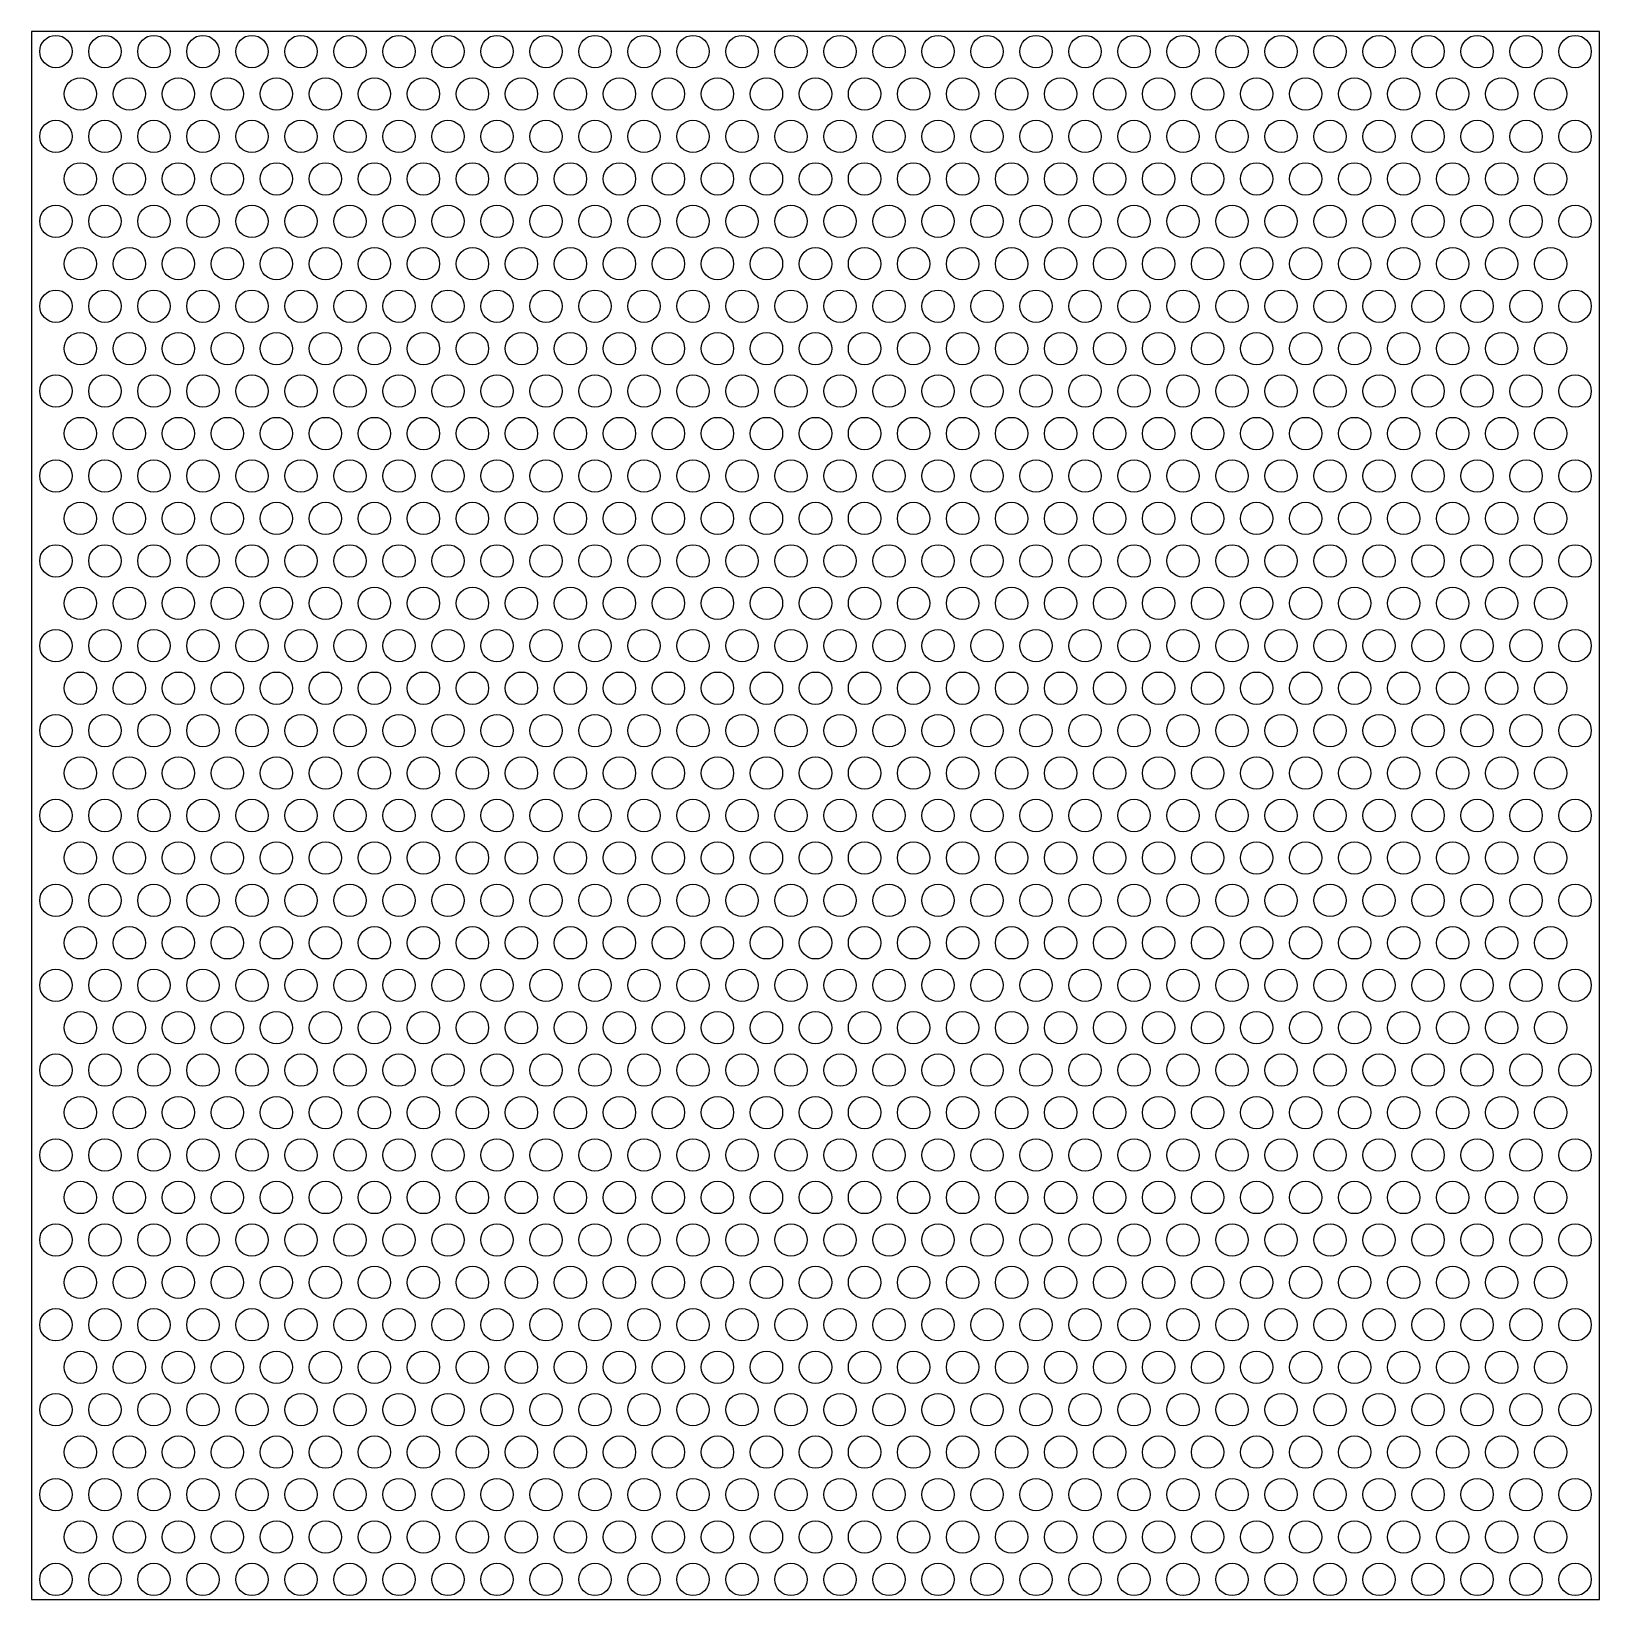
# Model space of a CAD drawing. Header units: inches. Extents: x 0 to 8, y 0 to 8.
import ezdxf

# ---------------------------------------------------------------- set-up
doc = ezdxf.new("R2010")
doc.units = ezdxf.units.IN

msp = doc.modelspace()

# ---------------------------------------------------------------- linework, layer by layer
for p, q in [((8, 8), (0, 8)), ((0, 8), (0, 0)), ((8, 0), (8, 8)), ((0, 0), (8, 0))]:
    msp.add_line(p, q)
for centre in [(0.125, 7.8971), (0.375, 7.8971), (0.625, 7.8971), (0.875, 7.8971), (1.125, 7.8971), (1.375, 7.8971), (1.625, 7.8971), (1.875, 7.8971), (2.125, 7.8971), (2.375, 7.8971), (2.625, 7.8971), (2.875, 7.8971), (3.125, 7.8971), (3.375, 7.8971), (3.625, 7.8971), (3.875, 7.8971), (4.125, 7.8971), (4.375, 7.8971), (4.625, 7.8971), (4.875, 7.8971), (5.125, 7.8971), (5.375, 7.8971), (5.625, 7.8971), (5.875, 7.8971), (6.125, 7.8971), (6.375, 7.8971), (6.625, 7.8971), (6.875, 7.8971), (7.125, 7.8971), (7.375, 7.8971), (7.625, 7.8971), (7.875, 7.8971), (0.25, 7.6806), (0.5, 7.6806), (0.75, 7.6806), (1, 7.6806), (1.25, 7.6806), (1.5, 7.6806), (1.75, 7.6806), (2, 7.6806), (2.25, 7.6806), (2.5, 7.6806), (2.75, 7.6806), (3, 7.6806), (3.25, 7.6806), (3.5, 7.6806), (3.75, 7.6806), (4, 7.6806), (4.25, 7.6806), (4.5, 7.6806), (4.75, 7.6806), (5, 7.6806), (5.25, 7.6806), (5.5, 7.6806), (5.75, 7.6806), (6, 7.6806), (6.25, 7.6806), (6.5, 7.6806), (6.75, 7.6806), (7, 7.6806), (7.25, 7.6806), (7.5, 7.6806), (7.75, 7.6806), (0.125, 7.4641), (0.375, 7.4641), (0.625, 7.4641), (0.875, 7.4641), (1.125, 7.4641), (1.375, 7.4641), (1.625, 7.4641), (1.875, 7.4641), (2.125, 7.4641), (2.375, 7.4641), (2.625, 7.4641), (2.875, 7.4641), (3.125, 7.4641), (3.375, 7.4641), (3.625, 7.4641), (3.875, 7.4641), (4.125, 7.4641), (4.375, 7.4641), (4.625, 7.4641), (4.875, 7.4641), (5.125, 7.4641), (5.375, 7.4641), (5.625, 7.4641), (5.875, 7.4641), (6.125, 7.4641), (6.375, 7.4641), (6.625, 7.4641), (6.875, 7.4641), (7.125, 7.4641), (7.375, 7.4641), (7.625, 7.4641), (7.875, 7.4641), (0.25, 7.2476), (0.5, 7.2476), (0.75, 7.2476), (1, 7.2476), (1.25, 7.2476), (1.5, 7.2476), (1.75, 7.2476), (2, 7.2476), (2.25, 7.2476), (2.5, 7.2476), (2.75, 7.2476), (3, 7.2476), (3.25, 7.2476), (3.5, 7.2476), (3.75, 7.2476), (4, 7.2476), (4.25, 7.2476), (4.5, 7.2476), (4.75, 7.2476), (5, 7.2476), (5.25, 7.2476), (5.5, 7.2476), (5.75, 7.2476), (6, 7.2476), (6.25, 7.2476), (6.5, 7.2476), (6.75, 7.2476), (7, 7.2476), (7.25, 7.2476), (7.5, 7.2476), (7.75, 7.2476), (0.125, 7.0311), (0.375, 7.0311), (0.625, 7.0311), (0.875, 7.0311), (1.125, 7.0311), (1.375, 7.0311), (1.625, 7.0311), (1.875, 7.0311), (2.125, 7.0311), (2.375, 7.0311), (2.625, 7.0311), (2.875, 7.0311), (3.125, 7.0311), (3.375, 7.0311), (3.625, 7.0311), (3.875, 7.0311), (4.125, 7.0311), (4.375, 7.0311), (4.625, 7.0311), (4.875, 7.0311), (5.125, 7.0311), (5.375, 7.0311), (5.625, 7.0311), (5.875, 7.0311), (6.125, 7.0311), (6.375, 7.0311), (6.625, 7.0311), (6.875, 7.0311), (7.125, 7.0311), (7.375, 7.0311), (7.625, 7.0311), (7.875, 7.0311), (0.25, 6.8146), (0.5, 6.8146), (0.75, 6.8146), (1, 6.8146), (1.25, 6.8146), (1.5, 6.8146), (1.75, 6.8146), (2, 6.8146), (2.25, 6.8146), (2.5, 6.8146), (2.75, 6.8146), (3, 6.8146), (3.25, 6.8146), (3.5, 6.8146), (3.75, 6.8146), (4, 6.8146), (4.25, 6.8146), (4.5, 6.8146), (4.75, 6.8146), (5, 6.8146), (5.25, 6.8146), (5.5, 6.8146), (5.75, 6.8146), (6, 6.8146), (6.25, 6.8146), (6.5, 6.8146), (6.75, 6.8146), (7, 6.8146), (7.25, 6.8146), (7.5, 6.8146), (7.75, 6.8146), (0.125, 6.5981), (0.375, 6.5981), (0.625, 6.5981), (0.875, 6.5981), (1.125, 6.5981), (1.375, 6.5981), (1.625, 6.5981), (1.875, 6.5981), (2.125, 6.5981), (2.375, 6.5981), (2.625, 6.5981), (2.875, 6.5981), (3.125, 6.5981), (3.375, 6.5981), (3.625, 6.5981), (3.875, 6.5981), (4.125, 6.5981), (4.375, 6.5981), (4.625, 6.5981), (4.875, 6.5981), (5.125, 6.5981), (5.375, 6.5981), (5.625, 6.5981), (5.875, 6.5981), (6.125, 6.5981), (6.375, 6.5981), (6.625, 6.5981), (6.875, 6.5981), (7.125, 6.5981), (7.375, 6.5981), (7.625, 6.5981), (7.875, 6.5981), (0.25, 6.3816), (0.5, 6.3816), (0.75, 6.3816), (1, 6.3816), (1.25, 6.3816), (1.5, 6.3816), (1.75, 6.3816), (2, 6.3816), (2.25, 6.3816), (2.5, 6.3816), (2.75, 6.3816), (3, 6.3816), (3.25, 6.3816), (3.5, 6.3816), (3.75, 6.3816), (4, 6.3816), (4.25, 6.3816), (4.5, 6.3816), (4.75, 6.3816), (5, 6.3816), (5.25, 6.3816), (5.5, 6.3816), (5.75, 6.3816), (6, 6.3816), (6.25, 6.3816), (6.5, 6.3816), (6.75, 6.3816), (7, 6.3816), (7.25, 6.3816), (7.5, 6.3816), (7.75, 6.3816), (0.125, 6.1651), (0.375, 6.1651), (0.625, 6.1651), (0.875, 6.1651), (1.125, 6.1651), (1.375, 6.1651), (1.625, 6.1651), (1.875, 6.1651), (2.125, 6.1651), (2.375, 6.1651), (2.625, 6.1651), (2.875, 6.1651), (3.125, 6.1651), (3.375, 6.1651), (3.625, 6.1651), (3.875, 6.1651), (4.125, 6.1651), (4.375, 6.1651), (4.625, 6.1651), (4.875, 6.1651), (5.125, 6.1651), (5.375, 6.1651), (5.625, 6.1651), (5.875, 6.1651), (6.125, 6.1651), (6.375, 6.1651), (6.625, 6.1651), (6.875, 6.1651), (7.125, 6.1651), (7.375, 6.1651), (7.625, 6.1651), (7.875, 6.1651), (0.25, 5.9486), (0.5, 5.9486), (0.75, 5.9486), (1, 5.9486), (1.25, 5.9486), (1.5, 5.9486), (1.75, 5.9486), (2, 5.9486), (2.25, 5.9486), (2.5, 5.9486), (2.75, 5.9486), (3, 5.9486), (3.25, 5.9486), (3.5, 5.9486), (3.75, 5.9486), (4, 5.9486), (4.25, 5.9486), (4.5, 5.9486), (4.75, 5.9486), (5, 5.9486), (5.25, 5.9486), (5.5, 5.9486), (5.75, 5.9486), (6, 5.9486), (6.25, 5.9486), (6.5, 5.9486), (6.75, 5.9486), (7, 5.9486), (7.25, 5.9486), (7.5, 5.9486), (7.75, 5.9486), (0.125, 5.7321), (0.375, 5.7321), (0.625, 5.7321), (0.875, 5.7321), (1.125, 5.7321), (1.375, 5.7321), (1.625, 5.7321), (1.875, 5.7321), (2.125, 5.7321), (2.375, 5.7321), (2.625, 5.7321), (2.875, 5.7321), (3.125, 5.7321), (3.375, 5.7321), (3.625, 5.7321), (3.875, 5.7321), (4.125, 5.7321), (4.375, 5.7321), (4.625, 5.7321), (4.875, 5.7321), (5.125, 5.7321), (5.375, 5.7321), (5.625, 5.7321), (5.875, 5.7321), (6.125, 5.7321), (6.375, 5.7321), (6.625, 5.7321), (6.875, 5.7321), (7.125, 5.7321), (7.375, 5.7321), (7.625, 5.7321), (7.875, 5.7321), (0.25, 5.5155), (0.5, 5.5155), (0.75, 5.5155), (1, 5.5155), (1.25, 5.5155), (1.5, 5.5155), (1.75, 5.5155), (2, 5.5155), (2.25, 5.5155), (2.5, 5.5155), (2.75, 5.5155), (3, 5.5155), (3.25, 5.5155), (3.5, 5.5155), (3.75, 5.5155), (4, 5.5155), (4.25, 5.5155), (4.5, 5.5155), (4.75, 5.5155), (5, 5.5155), (5.25, 5.5155), (5.5, 5.5155), (5.75, 5.5155), (6, 5.5155), (6.25, 5.5155), (6.5, 5.5155), (6.75, 5.5155), (7, 5.5155), (7.25, 5.5155), (7.5, 5.5155), (7.75, 5.5155), (0.125, 5.299), (0.375, 5.299), (0.625, 5.299), (0.875, 5.299), (1.125, 5.299), (1.375, 5.299), (1.625, 5.299), (1.875, 5.299), (2.125, 5.299), (2.375, 5.299), (2.625, 5.299), (2.875, 5.299), (3.125, 5.299), (3.375, 5.299), (3.625, 5.299), (3.875, 5.299), (4.125, 5.299), (4.375, 5.299), (4.625, 5.299), (4.875, 5.299), (5.125, 5.299), (5.375, 5.299), (5.625, 5.299), (5.875, 5.299), (6.125, 5.299), (6.375, 5.299), (6.625, 5.299), (6.875, 5.299), (7.125, 5.299), (7.375, 5.299), (7.625, 5.299), (7.875, 5.299), (0.25, 5.0825), (0.5, 5.0825), (0.75, 5.0825), (1, 5.0825), (1.25, 5.0825), (1.5, 5.0825), (1.75, 5.0825), (2, 5.0825), (2.25, 5.0825), (2.5, 5.0825), (2.75, 5.0825), (3, 5.0825), (3.25, 5.0825), (3.5, 5.0825), (3.75, 5.0825), (4, 5.0825), (4.25, 5.0825), (4.5, 5.0825), (4.75, 5.0825), (5, 5.0825), (5.25, 5.0825), (5.5, 5.0825), (5.75, 5.0825), (6, 5.0825), (6.25, 5.0825), (6.5, 5.0825), (6.75, 5.0825), (7, 5.0825), (7.25, 5.0825), (7.5, 5.0825), (7.75, 5.0825), (0.125, 4.866), (0.375, 4.866), (0.625, 4.866), (0.875, 4.866), (1.125, 4.866), (1.375, 4.866), (1.625, 4.866), (1.875, 4.866), (2.125, 4.866), (2.375, 4.866), (2.625, 4.866), (2.875, 4.866), (3.125, 4.866), (3.375, 4.866), (3.625, 4.866), (3.875, 4.866), (4.125, 4.866), (4.375, 4.866), (4.625, 4.866), (4.875, 4.866), (5.125, 4.866), (5.375, 4.866), (5.625, 4.866), (5.875, 4.866), (6.125, 4.866), (6.375, 4.866), (6.625, 4.866), (6.875, 4.866), (7.125, 4.866), (7.375, 4.866), (7.625, 4.866), (7.875, 4.866), (0.25, 4.6495), (0.5, 4.6495), (0.75, 4.6495), (1, 4.6495), (1.25, 4.6495), (1.5, 4.6495), (1.75, 4.6495), (2, 4.6495), (2.25, 4.6495), (2.5, 4.6495), (2.75, 4.6495), (3, 4.6495), (3.25, 4.6495), (3.5, 4.6495), (3.75, 4.6495), (4, 4.6495), (4.25, 4.6495), (4.5, 4.6495), (4.75, 4.6495), (5, 4.6495), (5.25, 4.6495), (5.5, 4.6495), (5.75, 4.6495), (6, 4.6495), (6.25, 4.6495), (6.5, 4.6495), (6.75, 4.6495), (7, 4.6495), (7.25, 4.6495), (7.5, 4.6495), (7.75, 4.6495), (0.125, 4.433), (0.375, 4.433), (0.625, 4.433), (0.875, 4.433), (1.125, 4.433), (1.375, 4.433), (1.625, 4.433), (1.875, 4.433), (2.125, 4.433), (2.375, 4.433), (2.625, 4.433), (2.875, 4.433), (3.125, 4.433), (3.375, 4.433), (3.625, 4.433), (3.875, 4.433), (4.125, 4.433), (4.375, 4.433), (4.625, 4.433), (4.875, 4.433), (5.125, 4.433), (5.375, 4.433), (5.625, 4.433), (5.875, 4.433), (6.125, 4.433), (6.375, 4.433), (6.625, 4.433), (6.875, 4.433), (7.125, 4.433), (7.375, 4.433), (7.625, 4.433), (7.875, 4.433), (0.25, 4.2165), (0.5, 4.2165), (0.75, 4.2165), (1, 4.2165), (1.25, 4.2165), (1.5, 4.2165), (1.75, 4.2165), (2, 4.2165), (2.25, 4.2165), (2.5, 4.2165), (2.75, 4.2165), (3, 4.2165), (3.25, 4.2165), (3.5, 4.2165), (3.75, 4.2165), (4, 4.2165), (4.25, 4.2165), (4.5, 4.2165), (4.75, 4.2165), (5, 4.2165), (5.25, 4.2165), (5.5, 4.2165), (5.75, 4.2165), (6, 4.2165), (6.25, 4.2165), (6.5, 4.2165), (6.75, 4.2165), (7, 4.2165), (7.25, 4.2165), (7.5, 4.2165), (7.75, 4.2165), (0.125, 4), (0.375, 4), (0.625, 4), (0.875, 4), (1.125, 4), (1.375, 4), (1.625, 4), (1.875, 4), (2.125, 4), (2.375, 4), (2.625, 4), (2.875, 4), (3.125, 4), (3.375, 4), (3.625, 4), (3.875, 4), (4.125, 4), (4.375, 4), (4.625, 4), (4.875, 4), (5.125, 4), (5.375, 4), (5.625, 4), (5.875, 4), (6.125, 4), (6.375, 4), (6.625, 4), (6.875, 4), (7.125, 4), (7.375, 4), (7.625, 4), (7.875, 4), (0.25, 3.7835), (0.5, 3.7835), (0.75, 3.7835), (1, 3.7835), (1.25, 3.7835), (1.5, 3.7835), (1.75, 3.7835), (2, 3.7835), (2.25, 3.7835), (2.5, 3.7835), (2.75, 3.7835), (3, 3.7835), (3.25, 3.7835), (3.5, 3.7835), (3.75, 3.7835), (4, 3.7835), (4.25, 3.7835), (4.5, 3.7835), (4.75, 3.7835), (5, 3.7835), (5.25, 3.7835), (5.5, 3.7835), (5.75, 3.7835), (6, 3.7835), (6.25, 3.7835), (6.5, 3.7835), (6.75, 3.7835), (7, 3.7835), (7.25, 3.7835), (7.5, 3.7835), (7.75, 3.7835), (0.125, 3.567), (0.375, 3.567), (0.625, 3.567), (0.875, 3.567), (1.125, 3.567), (1.375, 3.567), (1.625, 3.567), (1.875, 3.567), (2.125, 3.567), (2.375, 3.567), (2.625, 3.567), (2.875, 3.567), (3.125, 3.567), (3.375, 3.567), (3.625, 3.567), (3.875, 3.567), (4.125, 3.567), (4.375, 3.567), (4.625, 3.567), (4.875, 3.567), (5.125, 3.567), (5.375, 3.567), (5.625, 3.567), (5.875, 3.567), (6.125, 3.567), (6.375, 3.567), (6.625, 3.567), (6.875, 3.567), (7.125, 3.567), (7.375, 3.567), (7.625, 3.567), (7.875, 3.567), (0.25, 3.3505), (0.5, 3.3505), (0.75, 3.3505), (1, 3.3505), (1.25, 3.3505), (1.5, 3.3505), (1.75, 3.3505), (2, 3.3505), (2.25, 3.3505), (2.5, 3.3505), (2.75, 3.3505), (3, 3.3505), (3.25, 3.3505), (3.5, 3.3505), (3.75, 3.3505), (4, 3.3505), (4.25, 3.3505), (4.5, 3.3505), (4.75, 3.3505), (5, 3.3505), (5.25, 3.3505), (5.5, 3.3505), (5.75, 3.3505), (6, 3.3505), (6.25, 3.3505), (6.5, 3.3505), (6.75, 3.3505), (7, 3.3505), (7.25, 3.3505), (7.5, 3.3505), (7.75, 3.3505), (0.125, 3.134), (0.375, 3.134), (0.625, 3.134), (0.875, 3.134), (1.125, 3.134), (1.375, 3.134), (1.625, 3.134), (1.875, 3.134), (2.125, 3.134), (2.375, 3.134), (2.625, 3.134), (2.875, 3.134), (3.125, 3.134), (3.375, 3.134), (3.625, 3.134), (3.875, 3.134), (4.125, 3.134), (4.375, 3.134), (4.625, 3.134), (4.875, 3.134), (5.125, 3.134), (5.375, 3.134), (5.625, 3.134), (5.875, 3.134), (6.125, 3.134), (6.375, 3.134), (6.625, 3.134), (6.875, 3.134), (7.125, 3.134), (7.375, 3.134), (7.625, 3.134), (7.875, 3.134), (0.25, 2.9175), (0.5, 2.9175), (0.75, 2.9175), (1, 2.9175), (1.25, 2.9175), (1.5, 2.9175), (1.75, 2.9175), (2, 2.9175), (2.25, 2.9175), (2.5, 2.9175), (2.75, 2.9175), (3, 2.9175), (3.25, 2.9175), (3.5, 2.9175), (3.75, 2.9175), (4, 2.9175), (4.25, 2.9175), (4.5, 2.9175), (4.75, 2.9175), (5, 2.9175), (5.25, 2.9175), (5.5, 2.9175), (5.75, 2.9175), (6, 2.9175), (6.25, 2.9175), (6.5, 2.9175), (6.75, 2.9175), (7, 2.9175), (7.25, 2.9175), (7.5, 2.9175), (7.75, 2.9175), (0.125, 2.701), (0.375, 2.701), (0.625, 2.701), (0.875, 2.701), (1.125, 2.701), (1.375, 2.701), (1.625, 2.701), (1.875, 2.701), (2.125, 2.701), (2.375, 2.701), (2.625, 2.701), (2.875, 2.701), (3.125, 2.701), (3.375, 2.701), (3.625, 2.701), (3.875, 2.701), (4.125, 2.701), (4.375, 2.701), (4.625, 2.701), (4.875, 2.701), (5.125, 2.701), (5.375, 2.701), (5.625, 2.701), (5.875, 2.701), (6.125, 2.701), (6.375, 2.701), (6.625, 2.701), (6.875, 2.701), (7.125, 2.701), (7.375, 2.701), (7.625, 2.701), (7.875, 2.701), (0.25, 2.4845), (0.5, 2.4845), (0.75, 2.4845), (1, 2.4845), (1.25, 2.4845), (1.5, 2.4845), (1.75, 2.4845), (2, 2.4845), (2.25, 2.4845), (2.5, 2.4845), (2.75, 2.4845), (3, 2.4845), (3.25, 2.4845), (3.5, 2.4845), (3.75, 2.4845), (4, 2.4845), (4.25, 2.4845), (4.5, 2.4845), (4.75, 2.4845), (5, 2.4845), (5.25, 2.4845), (5.5, 2.4845), (5.75, 2.4845), (6, 2.4845), (6.25, 2.4845), (6.5, 2.4845), (6.75, 2.4845), (7, 2.4845), (7.25, 2.4845), (7.5, 2.4845), (7.75, 2.4845), (0.125, 2.2679), (0.375, 2.2679), (0.625, 2.2679), (0.875, 2.2679), (1.125, 2.2679), (1.375, 2.2679), (1.625, 2.2679), (1.875, 2.2679), (2.125, 2.2679), (2.375, 2.2679), (2.625, 2.2679), (2.875, 2.2679), (3.125, 2.2679), (3.375, 2.2679), (3.625, 2.2679), (3.875, 2.2679), (4.125, 2.2679), (4.375, 2.2679), (4.625, 2.2679), (4.875, 2.2679), (5.125, 2.2679), (5.375, 2.2679), (5.625, 2.2679), (5.875, 2.2679), (6.125, 2.2679), (6.375, 2.2679), (6.625, 2.2679), (6.875, 2.2679), (7.125, 2.2679), (7.375, 2.2679), (7.625, 2.2679), (7.875, 2.2679), (0.25, 2.0514), (0.5, 2.0514), (0.75, 2.0514), (1, 2.0514), (1.25, 2.0514), (1.5, 2.0514), (1.75, 2.0514), (2, 2.0514), (2.25, 2.0514), (2.5, 2.0514), (2.75, 2.0514), (3, 2.0514), (3.25, 2.0514), (3.5, 2.0514), (3.75, 2.0514), (4, 2.0514), (4.25, 2.0514), (4.5, 2.0514), (4.75, 2.0514), (5, 2.0514), (5.25, 2.0514), (5.5, 2.0514), (5.75, 2.0514), (6, 2.0514), (6.25, 2.0514), (6.5, 2.0514), (6.75, 2.0514), (7, 2.0514), (7.25, 2.0514), (7.5, 2.0514), (7.75, 2.0514), (0.125, 1.8349), (0.375, 1.8349), (0.625, 1.8349), (0.875, 1.8349), (1.125, 1.8349), (1.375, 1.8349), (1.625, 1.8349), (1.875, 1.8349), (2.125, 1.8349), (2.375, 1.8349), (2.625, 1.8349), (2.875, 1.8349), (3.125, 1.8349), (3.375, 1.8349), (3.625, 1.8349), (3.875, 1.8349), (4.125, 1.8349), (4.375, 1.8349), (4.625, 1.8349), (4.875, 1.8349), (5.125, 1.8349), (5.375, 1.8349), (5.625, 1.8349), (5.875, 1.8349), (6.125, 1.8349), (6.375, 1.8349), (6.625, 1.8349), (6.875, 1.8349), (7.125, 1.8349), (7.375, 1.8349), (7.625, 1.8349), (7.875, 1.8349), (0.25, 1.6184), (0.5, 1.6184), (0.75, 1.6184), (1, 1.6184), (1.25, 1.6184), (1.5, 1.6184), (1.75, 1.6184), (2, 1.6184), (2.25, 1.6184), (2.5, 1.6184), (2.75, 1.6184), (3, 1.6184), (3.25, 1.6184), (3.5, 1.6184), (3.75, 1.6184), (4, 1.6184), (4.25, 1.6184), (4.5, 1.6184), (4.75, 1.6184), (5, 1.6184), (5.25, 1.6184), (5.5, 1.6184), (5.75, 1.6184), (6, 1.6184), (6.25, 1.6184), (6.5, 1.6184), (6.75, 1.6184), (7, 1.6184), (7.25, 1.6184), (7.5, 1.6184), (7.75, 1.6184), (0.125, 1.4019), (0.375, 1.4019), (0.625, 1.4019), (0.875, 1.4019), (1.125, 1.4019), (1.375, 1.4019), (1.625, 1.4019), (1.875, 1.4019), (2.125, 1.4019), (2.375, 1.4019), (2.625, 1.4019), (2.875, 1.4019), (3.125, 1.4019), (3.375, 1.4019), (3.625, 1.4019), (3.875, 1.4019), (4.125, 1.4019), (4.375, 1.4019), (4.625, 1.4019), (4.875, 1.4019), (5.125, 1.4019), (5.375, 1.4019), (5.625, 1.4019), (5.875, 1.4019), (6.125, 1.4019), (6.375, 1.4019), (6.625, 1.4019), (6.875, 1.4019), (7.125, 1.4019), (7.375, 1.4019), (7.625, 1.4019), (7.875, 1.4019), (0.25, 1.1854), (0.5, 1.1854), (0.75, 1.1854), (1, 1.1854), (1.25, 1.1854), (1.5, 1.1854), (1.75, 1.1854), (2, 1.1854), (2.25, 1.1854), (2.5, 1.1854), (2.75, 1.1854), (3, 1.1854), (3.25, 1.1854), (3.5, 1.1854), (3.75, 1.1854), (4, 1.1854), (4.25, 1.1854), (4.5, 1.1854), (4.75, 1.1854), (5, 1.1854), (5.25, 1.1854), (5.5, 1.1854), (5.75, 1.1854), (6, 1.1854), (6.25, 1.1854), (6.5, 1.1854), (6.75, 1.1854), (7, 1.1854), (7.25, 1.1854), (7.5, 1.1854), (7.75, 1.1854), (0.125, 0.9689), (0.375, 0.9689), (0.625, 0.9689), (0.875, 0.9689), (1.125, 0.9689), (1.375, 0.9689), (1.625, 0.9689), (1.875, 0.9689), (2.125, 0.9689), (2.375, 0.9689), (2.625, 0.9689), (2.875, 0.9689), (3.125, 0.9689), (3.375, 0.9689), (3.625, 0.9689), (3.875, 0.9689), (4.125, 0.9689), (4.375, 0.9689), (4.625, 0.9689), (4.875, 0.9689), (5.125, 0.9689), (5.375, 0.9689), (5.625, 0.9689), (5.875, 0.9689), (6.125, 0.9689), (6.375, 0.9689), (6.625, 0.9689), (6.875, 0.9689), (7.125, 0.9689), (7.375, 0.9689), (7.625, 0.9689), (7.875, 0.9689), (0.25, 0.7524), (0.5, 0.7524), (0.75, 0.7524), (1, 0.7524), (1.25, 0.7524), (1.5, 0.7524), (1.75, 0.7524), (2, 0.7524), (2.25, 0.7524), (2.5, 0.7524), (2.75, 0.7524), (3, 0.7524), (3.25, 0.7524), (3.5, 0.7524), (3.75, 0.7524), (4, 0.7524), (4.25, 0.7524), (4.5, 0.7524), (4.75, 0.7524), (5, 0.7524), (5.25, 0.7524), (5.5, 0.7524), (5.75, 0.7524), (6, 0.7524), (6.25, 0.7524), (6.5, 0.7524), (6.75, 0.7524), (7, 0.7524), (7.25, 0.7524), (7.5, 0.7524), (7.75, 0.7524), (0.125, 0.5359), (0.375, 0.5359), (0.625, 0.5359), (0.875, 0.5359), (1.125, 0.5359), (1.375, 0.5359), (1.625, 0.5359), (1.875, 0.5359), (2.125, 0.5359), (2.375, 0.5359), (2.625, 0.5359), (2.875, 0.5359), (3.125, 0.5359), (3.375, 0.5359), (3.625, 0.5359), (3.875, 0.5359), (4.125, 0.5359), (4.375, 0.5359), (4.625, 0.5359), (4.875, 0.5359), (5.125, 0.5359), (5.375, 0.5359), (5.625, 0.5359), (5.875, 0.5359), (6.125, 0.5359), (6.375, 0.5359), (6.625, 0.5359), (6.875, 0.5359), (7.125, 0.5359), (7.375, 0.5359), (7.625, 0.5359), (7.875, 0.5359), (0.25, 0.3194), (0.5, 0.3194), (0.75, 0.3194), (1, 0.3194), (1.25, 0.3194), (1.5, 0.3194), (1.75, 0.3194), (2, 0.3194), (2.25, 0.3194), (2.5, 0.3194), (2.75, 0.3194), (3, 0.3194), (3.25, 0.3194), (3.5, 0.3194), (3.75, 0.3194), (4, 0.3194), (4.25, 0.3194), (4.5, 0.3194), (4.75, 0.3194), (5, 0.3194), (5.25, 0.3194), (5.5, 0.3194), (5.75, 0.3194), (6, 0.3194), (6.25, 0.3194), (6.5, 0.3194), (6.75, 0.3194), (7, 0.3194), (7.25, 0.3194), (7.5, 0.3194), (7.75, 0.3194), (0.125, 0.1029), (0.375, 0.1029), (0.625, 0.1029), (0.875, 0.1029), (1.125, 0.1029), (1.375, 0.1029), (1.625, 0.1029), (1.875, 0.1029), (2.125, 0.1029), (2.375, 0.1029), (2.625, 0.1029), (2.875, 0.1029), (3.125, 0.1029), (3.375, 0.1029), (3.625, 0.1029), (3.875, 0.1029), (4.125, 0.1029), (4.375, 0.1029), (4.625, 0.1029), (4.875, 0.1029), (5.125, 0.1029), (5.375, 0.1029), (5.625, 0.1029), (5.875, 0.1029), (6.125, 0.1029), (6.375, 0.1029), (6.625, 0.1029), (6.875, 0.1029), (7.125, 0.1029), (7.375, 0.1029), (7.625, 0.1029), (7.875, 0.1029)]:
    msp.add_circle(centre, 0.0825)

doc.saveas('drawing.dxf')
